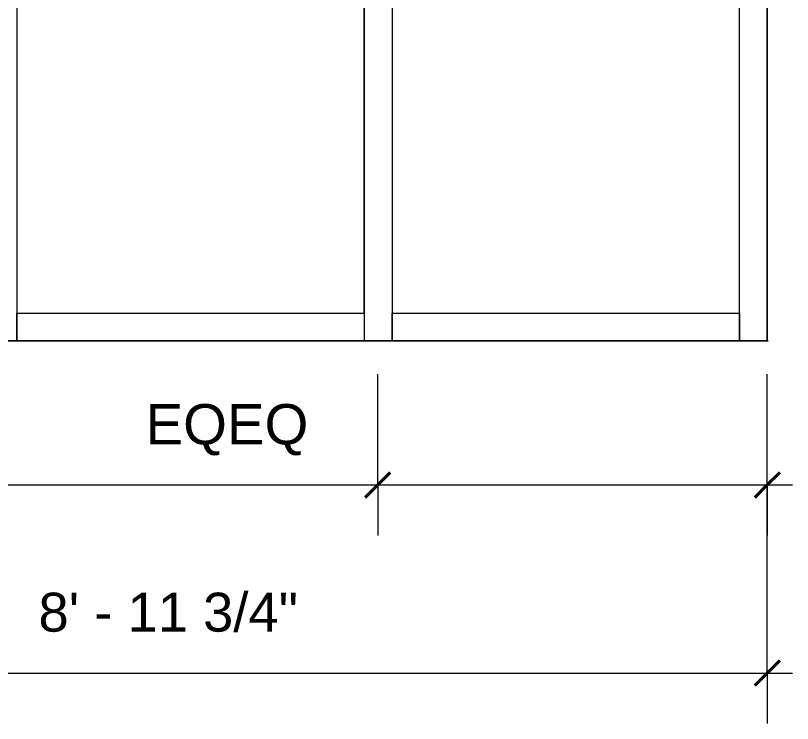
# Model space of a CAD drawing. Header units: inches. Extents: x -6061 to 13621, y -296 to 7483.
# Drawn here: x 12560.5 to 12629.7, y 636.5 to 699.5 of the extents above; entities that cross this region are included whole.
import ezdxf

# ---------------------------------------------------------------- set-up
doc = ezdxf.new("R2010")
doc.units = ezdxf.units.IN
doc.header["$MEASUREMENT"] = 0
doc.layers.get('0').update_dxf_attribs({"linetype": 'CONTINUOUS'})
doc.styles.add('Arial$001H0', font='arial.ttf')

msp = doc.modelspace()

# ---------------------------------------------------------------- linework, layer by layer
at = {"color": 7, "linetype": 'Continuous', "lineweight": 9, "true_color": 0x000007}
for p, q in [((12560.66343, 766.56433), (12560.66343, 670.53582)), ((12591.57836, 766.56433), (12591.57836, 670.53582)), ((12594.06117, 766.56433), (12594.06117, 670.53582)), ((12624.9761, 670.53582), (12624.9761, 766.56433)), ((12627.4589, 670.53582), (12627.4589, 766.56433)), ((12560.66343, 764.08153), (12560.66343, 673.01863)), ((12591.57836, 673.01863), (12591.57836, 764.08153)), ((12594.06117, 764.08153), (12594.06117, 673.01863)), ((12624.9761, 673.01863), (12624.9761, 764.08153)), ((12560.66343, 673.01863), (12591.57836, 673.01863)), ((12560.66343, 670.53582), (12560.66343, 673.01863)), ((12560.66343, 673.01863), (12591.57836, 673.01863)), ((12591.57836, 673.01863), (12591.57836, 670.53582)), ((12594.06117, 673.01863), (12624.9761, 673.01863)), ((12594.06117, 670.53582), (12594.06117, 673.01863)), ((12594.06117, 673.01863), (12624.9761, 673.01863)), ((12624.9761, 673.01863), (12624.9761, 670.53582)), ((12502.83809, 670.53582), (12624.41547, 670.53582)), ((12627.539, 670.53582), (12519.65709, 670.53582)), ((12558.18062, 670.53582), (12560.66343, 670.53582)), ((12560.66343, 670.53582), (12558.18062, 670.53582)), ((12591.57836, 670.53582), (12560.66343, 670.53582)), ((12560.66343, 670.53582), (12591.57836, 670.53582)), ((12591.57836, 670.53582), (12594.06117, 670.53582)), ((12594.06117, 670.53582), (12591.57836, 670.53582)), ((12624.9761, 670.53582), (12594.06117, 670.53582)), ((12594.06117, 670.53582), (12624.9761, 670.53582)), ((12627.4589, 670.53582), (12624.9761, 670.53582)), ((12624.9761, 670.53582), (12627.4589, 670.53582)), ((12592.77972, 657.72134), (12592.77972, 667.57248)), ((12627.4589, 640.98243), (12627.4589, 667.57248)), ((12627.4589, 657.72134), (12627.4589, 667.57248)), ((12555.93809, 657.72134), (12592.77972, 657.72134)), ((12592.77972, 657.72134), (12629.70144, 657.72134)), ((12592.77972, 657.72134), (12592.77972, 653.23628)), ((12627.4589, 657.72134), (12627.4589, 653.23628)), ((12517.41456, 640.98243), (12629.70144, 640.98243)), ((12627.4589, 640.98243), (12627.4589, 636.49736))]:
    msp.add_line(p, q, dxfattribs=at)
at = {"color": 7, "linetype": 'Continuous', "lineweight": 18, "true_color": 0x000007}
for p, q in [((12627.4589, 766.56433), (12627.4589, 670.53582)), ((12627.539, 670.53582), (12627.4589, 670.53582)), ((12627.4589, 670.53582), (12627.539, 670.53582))]:
    msp.add_line(p, q, dxfattribs=at)
at = {"color": 7, "linetype": 'Continuous', "lineweight": 40, "true_color": 0x000007}
for p, q in [((12592.77972, 657.72134), (12593.90099, 658.84261)), ((12627.4589, 657.72134), (12628.58017, 658.84261)), ((12592.77972, 657.72134), (12591.65845, 656.60008)), ((12627.4589, 657.72134), (12626.33764, 656.60008)), ((12627.4589, 640.98243), (12628.58017, 642.1037)), ((12627.4589, 640.98243), (12626.33764, 639.86116))]:
    msp.add_line(p, q, dxfattribs=at)

# ---------------------------------------------------------------- texts
at = {"color": 7, "true_color": 0x000007, "style": 'Arial$001H0'}
for s, height, p in [('EQEQ', 3.590405, (12572.1161, 661.32507)), ('8\' - 11 3/4"', 3.4665915, (12562.58536, 644.66628))]:
    msp.add_text(s, height=height, dxfattribs=at).set_placement(p)

doc.saveas('drawing.dxf')
